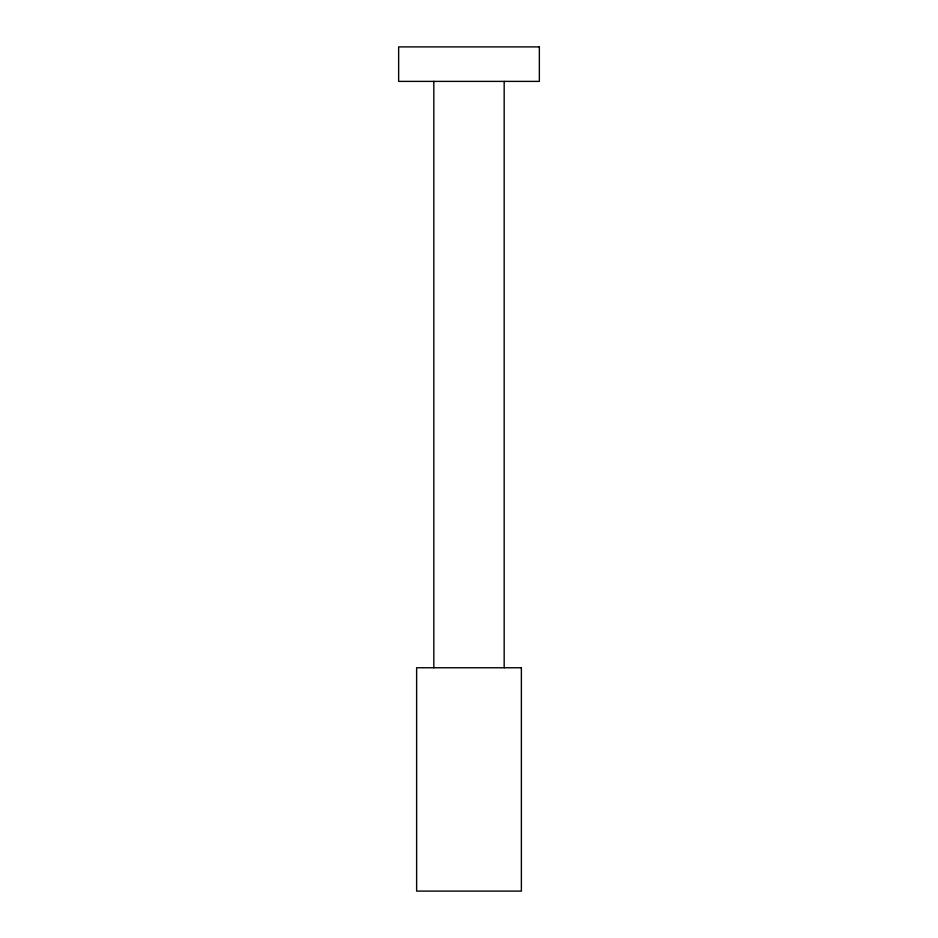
<?xml version="1.0" encoding="UTF-8"?>
<svg xmlns="http://www.w3.org/2000/svg" width="938" height="938" viewBox="0 0 938 938"><rect width="100%" height="100%" fill="white"/><g stroke="black" fill="none" stroke-linecap="round" stroke-linejoin="round"><path stroke-width="1.41" d="M504.175 81.383L504.175 667.762M433.825 81.383L433.825 667.762M539.35 46.9L398.65 46.9L398.65 81.383L539.35 81.383L539.35 46.9M521.376 667.762L416.624 667.762L416.624 891.1L521.376 891.1L521.376 667.762"/></g></svg>
